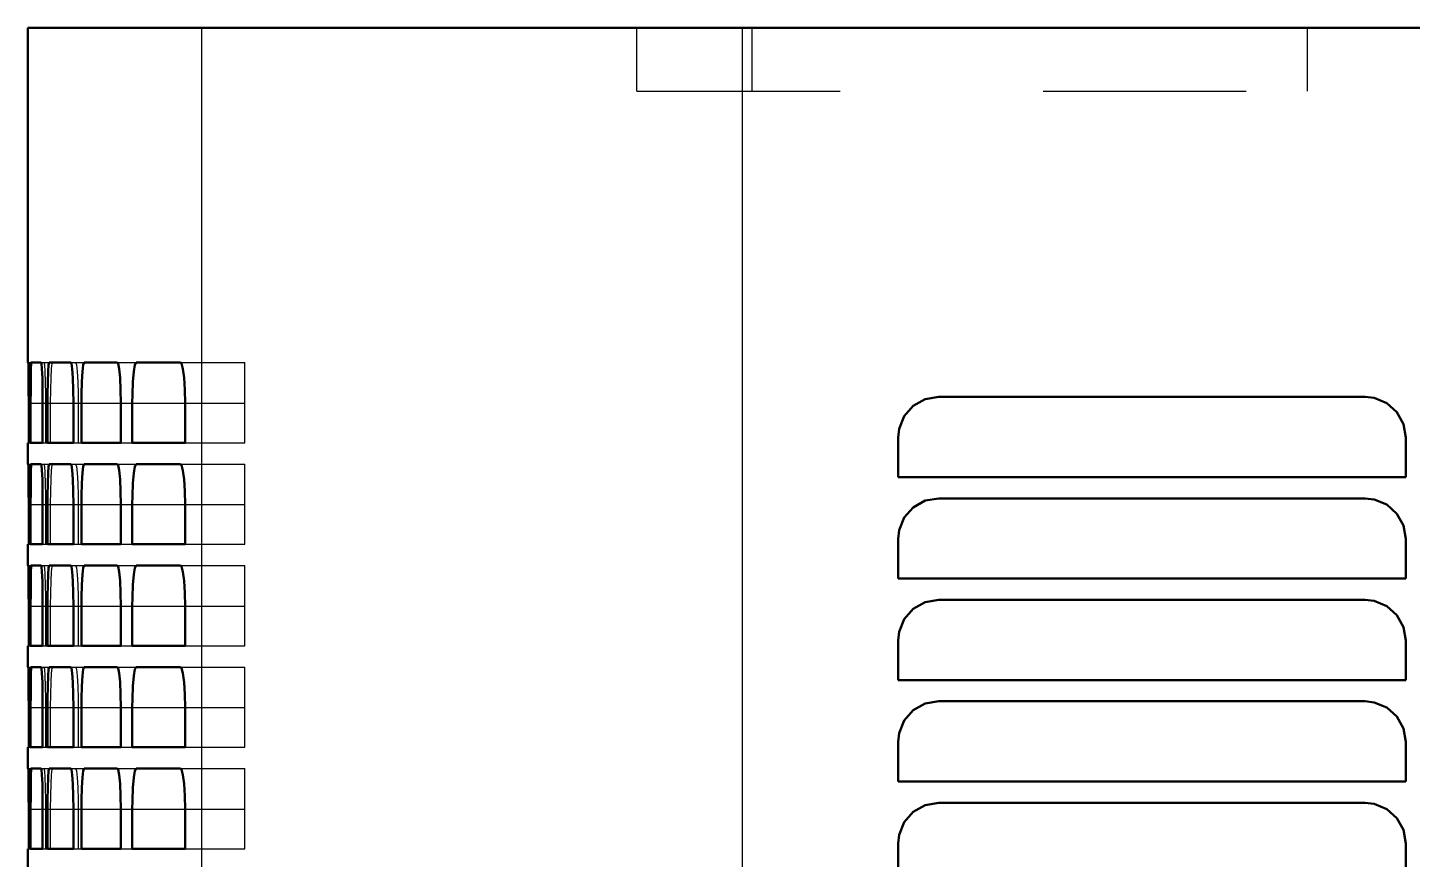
# Model space of a CAD drawing. Header units: inches. Extents: x -0.3 to 35.5, y 0 to 36.6.
# Drawn here: x -0.27 to 6.55, y 31.8 to 35.9 of the extents above; entities that cross this region are included whole.
import ezdxf

# ---------------------------------------------------------------- set-up
doc = ezdxf.new("R2010")
doc.units = ezdxf.units.IN
doc.header["$MEASUREMENT"] = 0
doc.linetypes.add('Dashed', pattern=[2, 1, -1])
for name, color, linetype, lineweight in [('AM_0', 7, 'Continuous', 50), ('AM_4', 3, 'Continuous', 25), ('AM_9', 6, 'Dashed', 25)]:
    doc.layers.add(name, color=color, linetype=linetype, lineweight=lineweight)

msp = doc.modelspace()

# ---------------------------------------------------------------- linework, layer by layer
at = {"layer": 'AM_0'}
for p, q in [((-0.27, 35.9), (35.27, 35.9)), ((-0.27, 35.9), (-0.27, 34.25)), ((-0.2669, 34.25), (-0.27, 34.25)), ((-0.2032, 34.25), (-0.255, 34.25)), ((-0.0573, 34.25), (-0.1644, 34.25)), ((0.171, 34.25), (0.0085, 34.25)), ((0.4823, 34.25), (0.2639, 34.25)), ((-0.2652, 33.855), (-0.2652, 34.05)), ((-0.258, 34.05), (-0.258, 33.855)), ((-0.1963, 33.855), (-0.1963, 34.05)), ((-0.1727, 34.05), (-0.1727, 33.855)), ((-0.0452, 33.855), (-0.0452, 34.05)), ((-0.0051, 34.05), (-0.0051, 33.855)), ((0.1884, 33.855), (0.1884, 34.05)), ((0.2451, 34.05), (0.2451, 33.855)), ((0.505, 33.855), (0.505, 34.05)), ((6.316, 34.081), (4.216, 34.081)), ((-0.27, 33.855), (-0.2652, 33.855)), ((-0.27, 33.855), (-0.27, 33.75)), ((-0.258, 33.855), (-0.1963, 33.855)), ((-0.1727, 33.855), (-0.0452, 33.855)), ((-0.0051, 33.855), (0.1884, 33.855)), ((0.2451, 33.855), (0.505, 33.855)), ((4.016, 33.881), (4.016, 33.686)), ((6.516, 33.686), (6.516, 33.881)), ((-0.2669, 33.75), (-0.27, 33.75)), ((-0.2032, 33.75), (-0.255, 33.75)), ((-0.0573, 33.75), (-0.1644, 33.75)), ((0.171, 33.75), (0.0085, 33.75)), ((0.4823, 33.75), (0.2639, 33.75)), ((4.016, 33.686), (6.516, 33.686)), ((-0.2652, 33.355), (-0.2652, 33.55)), ((-0.258, 33.55), (-0.258, 33.355)), ((-0.1963, 33.355), (-0.1963, 33.55)), ((-0.1727, 33.55), (-0.1727, 33.355)), ((-0.0452, 33.355), (-0.0452, 33.55)), ((-0.0051, 33.55), (-0.0051, 33.355)), ((0.1884, 33.355), (0.1884, 33.55)), ((0.2451, 33.55), (0.2451, 33.355)), ((0.505, 33.355), (0.505, 33.55)), ((6.316, 33.581), (4.216, 33.581)), ((-0.27, 33.355), (-0.2652, 33.355)), ((-0.27, 33.355), (-0.27, 33.25)), ((-0.258, 33.355), (-0.1963, 33.355)), ((-0.1727, 33.355), (-0.0452, 33.355)), ((-0.0051, 33.355), (0.1884, 33.355)), ((0.2451, 33.355), (0.505, 33.355)), ((4.016, 33.381), (4.016, 33.186)), ((6.516, 33.186), (6.516, 33.381)), ((-0.2669, 33.25), (-0.27, 33.25)), ((-0.2032, 33.25), (-0.255, 33.25)), ((-0.0573, 33.25), (-0.1644, 33.25)), ((0.171, 33.25), (0.0085, 33.25)), ((0.4823, 33.25), (0.2639, 33.25)), ((4.016, 33.186), (6.516, 33.186)), ((6.316, 33.081), (4.216, 33.081)), ((-0.2652, 32.855), (-0.2652, 33.05)), ((-0.258, 33.05), (-0.258, 32.855)), ((-0.1963, 32.855), (-0.1963, 33.05)), ((-0.1727, 33.05), (-0.1727, 32.855)), ((-0.0452, 32.855), (-0.0452, 33.05)), ((-0.0051, 33.05), (-0.0051, 32.855)), ((0.1884, 32.855), (0.1884, 33.05)), ((0.2451, 33.05), (0.2451, 32.855)), ((0.505, 32.855), (0.505, 33.05)), ((4.016, 32.881), (4.016, 32.686)), ((6.516, 32.686), (6.516, 32.881)), ((-0.27, 32.855), (-0.2652, 32.855)), ((-0.27, 32.855), (-0.27, 32.75)), ((-0.258, 32.855), (-0.1963, 32.855)), ((-0.1727, 32.855), (-0.0452, 32.855)), ((-0.0051, 32.855), (0.1884, 32.855)), ((0.2451, 32.855), (0.505, 32.855)), ((-0.2669, 32.75), (-0.27, 32.75)), ((-0.2032, 32.75), (-0.255, 32.75)), ((-0.0573, 32.75), (-0.1644, 32.75)), ((0.171, 32.75), (0.0085, 32.75)), ((0.4823, 32.75), (0.2639, 32.75)), ((4.016, 32.686), (6.516, 32.686)), ((-0.2652, 32.355), (-0.2652, 32.55)), ((-0.258, 32.55), (-0.258, 32.355)), ((-0.1963, 32.355), (-0.1963, 32.55)), ((-0.1727, 32.55), (-0.1727, 32.355)), ((-0.0452, 32.355), (-0.0452, 32.55)), ((-0.0051, 32.55), (-0.0051, 32.355)), ((0.1884, 32.355), (0.1884, 32.55)), ((0.2451, 32.55), (0.2451, 32.355)), ((0.505, 32.355), (0.505, 32.55)), ((6.316, 32.581), (4.216, 32.581)), ((-0.27, 32.355), (-0.2652, 32.355)), ((-0.27, 32.355), (-0.27, 32.25)), ((-0.258, 32.355), (-0.1963, 32.355)), ((-0.1727, 32.355), (-0.0452, 32.355)), ((-0.0051, 32.355), (0.1884, 32.355)), ((0.2451, 32.355), (0.505, 32.355)), ((4.016, 32.381), (4.016, 32.186)), ((6.516, 32.186), (6.516, 32.381)), ((-0.2669, 32.25), (-0.27, 32.25)), ((-0.2032, 32.25), (-0.255, 32.25)), ((-0.0573, 32.25), (-0.1644, 32.25)), ((0.171, 32.25), (0.0085, 32.25)), ((0.4823, 32.25), (0.2639, 32.25)), ((4.016, 32.186), (6.516, 32.186)), ((-0.2652, 31.855), (-0.2652, 32.05)), ((-0.258, 32.05), (-0.258, 31.855)), ((-0.1963, 31.855), (-0.1963, 32.05)), ((-0.1727, 32.05), (-0.1727, 31.855)), ((-0.0452, 31.855), (-0.0452, 32.05)), ((-0.0051, 32.05), (-0.0051, 31.855)), ((0.1884, 31.855), (0.1884, 32.05)), ((0.2451, 32.05), (0.2451, 31.855)), ((0.505, 31.855), (0.505, 32.05)), ((6.316, 32.081), (4.216, 32.081)), ((-0.27, 31.855), (-0.2652, 31.855)), ((-0.27, 31.855), (-0.27, 31.75)), ((-0.258, 31.855), (-0.1963, 31.855)), ((-0.1727, 31.855), (-0.0452, 31.855)), ((-0.0051, 31.855), (0.1884, 31.855)), ((0.2451, 31.855), (0.505, 31.855)), ((4.016, 31.881), (4.016, 31.686)), ((6.516, 31.686), (6.516, 31.881))]:
    msp.add_line(p, q, dxfattribs=at)
for points in [[(-0.2652, 34.05), (-0.2653, 34.1162), (-0.2656, 34.1749), (-0.266, 34.2196), (-0.2665, 34.2451), (-0.2669, 34.25)], [(-0.255, 34.25), (-0.256, 34.2387), (-0.2569, 34.2062), (-0.2576, 34.156), (-0.258, 34.0939), (-0.258, 34.05)], [(-0.1963, 34.05), (-0.1967, 34.1162), (-0.1978, 34.1749), (-0.1996, 34.2195), (-0.2017, 34.2451), (-0.2032, 34.25)], [(-0.1644, 34.25), (-0.1672, 34.2387), (-0.1696, 34.2061), (-0.1714, 34.1559), (-0.1725, 34.0937), (-0.1727, 34.05)], [(-0.0452, 34.05), (-0.0459, 34.1161), (-0.0479, 34.1748), (-0.0509, 34.2194), (-0.0547, 34.245), (-0.0573, 34.25)], [(0.0085, 34.25), (0.0039, 34.2387), (0, 34.206), (-0.003, 34.1557), (-0.0047, 34.0935), (-0.0051, 34.05)], [(0.1884, 34.05), (0.1875, 34.116), (0.1846, 34.1746), (0.1803, 34.2192), (0.1749, 34.245), (0.171, 34.25)], [(0.2639, 34.25), (0.2576, 34.2386), (0.2521, 34.2058), (0.2479, 34.1553), (0.2455, 34.0931), (0.2451, 34.05)], [(0.505, 34.05), (0.5038, 34.1159), (0.5001, 34.1743), (0.4944, 34.219), (0.4874, 34.2448), (0.4823, 34.25)], [(4.216, 34.081), (4.1495, 34.0696), (4.0905, 34.0367), (4.0458, 33.986), (4.0206, 33.9237), (4.016, 33.881)], [(6.516, 33.881), (6.5048, 33.947), (6.4725, 34.0055), (6.4227, 34.0502), (6.3607, 34.0759), (6.316, 34.081)], [(-0.2652, 33.55), (-0.2653, 33.6162), (-0.2656, 33.6749), (-0.266, 33.7196), (-0.2665, 33.7451), (-0.2669, 33.75)], [(-0.255, 33.75), (-0.256, 33.7387), (-0.2569, 33.7062), (-0.2576, 33.656), (-0.258, 33.5939), (-0.258, 33.55)], [(-0.1963, 33.55), (-0.1967, 33.6162), (-0.1978, 33.6749), (-0.1996, 33.7195), (-0.2017, 33.7451), (-0.2032, 33.75)], [(-0.1644, 33.75), (-0.1672, 33.7387), (-0.1696, 33.7061), (-0.1714, 33.6559), (-0.1725, 33.5937), (-0.1727, 33.55)], [(-0.0452, 33.55), (-0.0459, 33.6161), (-0.0479, 33.6748), (-0.0509, 33.7194), (-0.0547, 33.745), (-0.0573, 33.75)], [(0.0085, 33.75), (0.0039, 33.7387), (0, 33.706), (-0.003, 33.6557), (-0.0047, 33.5935), (-0.0051, 33.55)], [(0.1884, 33.55), (0.1875, 33.616), (0.1846, 33.6746), (0.1803, 33.7192), (0.1749, 33.745), (0.171, 33.75)], [(0.2639, 33.75), (0.2576, 33.7386), (0.2521, 33.7058), (0.2479, 33.6553), (0.2455, 33.5931), (0.2451, 33.55)], [(0.505, 33.55), (0.5038, 33.6159), (0.5001, 33.6743), (0.4944, 33.719), (0.4874, 33.7448), (0.4823, 33.75)], [(4.216, 33.581), (4.1495, 33.5696), (4.0905, 33.5367), (4.0458, 33.486), (4.0206, 33.4237), (4.016, 33.381)], [(6.516, 33.381), (6.5048, 33.447), (6.4725, 33.5055), (6.4227, 33.5502), (6.3607, 33.5759), (6.316, 33.581)], [(-0.2652, 33.05), (-0.2653, 33.1162), (-0.2656, 33.1749), (-0.266, 33.2196), (-0.2665, 33.2451), (-0.2669, 33.25)], [(-0.255, 33.25), (-0.256, 33.2387), (-0.2569, 33.2062), (-0.2576, 33.156), (-0.258, 33.0939), (-0.258, 33.05)], [(-0.1963, 33.05), (-0.1967, 33.1162), (-0.1978, 33.1749), (-0.1996, 33.2195), (-0.2017, 33.2451), (-0.2032, 33.25)], [(-0.1644, 33.25), (-0.1672, 33.2387), (-0.1696, 33.2061), (-0.1714, 33.1559), (-0.1725, 33.0937), (-0.1727, 33.05)], [(-0.0452, 33.05), (-0.0459, 33.1161), (-0.0479, 33.1748), (-0.0509, 33.2194), (-0.0547, 33.245), (-0.0573, 33.25)], [(0.0085, 33.25), (0.0039, 33.2387), (0, 33.206), (-0.003, 33.1557), (-0.0047, 33.0935), (-0.0051, 33.05)], [(0.1884, 33.05), (0.1875, 33.116), (0.1846, 33.1746), (0.1803, 33.2192), (0.1749, 33.245), (0.171, 33.25)], [(0.2639, 33.25), (0.2576, 33.2386), (0.2521, 33.2058), (0.2479, 33.1553), (0.2455, 33.0931), (0.2451, 33.05)], [(0.505, 33.05), (0.5038, 33.1159), (0.5001, 33.1743), (0.4944, 33.219), (0.4874, 33.2448), (0.4823, 33.25)], [(4.216, 33.081), (4.1495, 33.0696), (4.0905, 33.0367), (4.0458, 32.986), (4.0206, 32.9237), (4.016, 32.881)], [(6.516, 32.881), (6.5048, 32.947), (6.4725, 33.0055), (6.4227, 33.0502), (6.3607, 33.0759), (6.316, 33.081)], [(-0.2652, 32.55), (-0.2653, 32.6162), (-0.2656, 32.6749), (-0.266, 32.7196), (-0.2665, 32.7451), (-0.2669, 32.75)], [(-0.255, 32.75), (-0.256, 32.7387), (-0.2569, 32.7062), (-0.2576, 32.656), (-0.258, 32.5939), (-0.258, 32.55)], [(-0.1963, 32.55), (-0.1967, 32.6162), (-0.1978, 32.6749), (-0.1996, 32.7195), (-0.2017, 32.7451), (-0.2032, 32.75)], [(-0.1644, 32.75), (-0.1672, 32.7387), (-0.1696, 32.7061), (-0.1714, 32.6559), (-0.1725, 32.5937), (-0.1727, 32.55)], [(-0.0452, 32.55), (-0.0459, 32.6161), (-0.0479, 32.6748), (-0.0509, 32.7194), (-0.0547, 32.745), (-0.0573, 32.75)], [(0.0085, 32.75), (0.0039, 32.7387), (0, 32.706), (-0.003, 32.6557), (-0.0047, 32.5935), (-0.0051, 32.55)], [(0.1884, 32.55), (0.1875, 32.616), (0.1846, 32.6746), (0.1803, 32.7192), (0.1749, 32.745), (0.171, 32.75)], [(0.2639, 32.75), (0.2576, 32.7386), (0.2521, 32.7058), (0.2479, 32.6553), (0.2455, 32.5931), (0.2451, 32.55)], [(0.505, 32.55), (0.5038, 32.6159), (0.5001, 32.6743), (0.4944, 32.719), (0.4874, 32.7448), (0.4823, 32.75)], [(4.216, 32.581), (4.1495, 32.5696), (4.0905, 32.5367), (4.0458, 32.486), (4.0206, 32.4237), (4.016, 32.381)], [(6.516, 32.381), (6.5048, 32.447), (6.4725, 32.5055), (6.4227, 32.5502), (6.3607, 32.5759), (6.316, 32.581)], [(-0.2652, 32.05), (-0.2653, 32.1162), (-0.2656, 32.1749), (-0.266, 32.2196), (-0.2665, 32.2451), (-0.2669, 32.25)], [(-0.255, 32.25), (-0.256, 32.2387), (-0.2569, 32.2062), (-0.2576, 32.156), (-0.258, 32.0939), (-0.258, 32.05)], [(-0.1963, 32.05), (-0.1967, 32.1162), (-0.1978, 32.1749), (-0.1996, 32.2195), (-0.2017, 32.2451), (-0.2032, 32.25)], [(-0.1644, 32.25), (-0.1672, 32.2387), (-0.1696, 32.2061), (-0.1714, 32.1559), (-0.1725, 32.0937), (-0.1727, 32.05)], [(-0.0452, 32.05), (-0.0459, 32.1161), (-0.0479, 32.1748), (-0.0509, 32.2194), (-0.0547, 32.245), (-0.0573, 32.25)], [(0.0085, 32.25), (0.0039, 32.2387), (0, 32.206), (-0.003, 32.1557), (-0.0047, 32.0935), (-0.0051, 32.05)], [(0.1884, 32.05), (0.1875, 32.116), (0.1846, 32.1746), (0.1803, 32.2192), (0.1749, 32.245), (0.171, 32.25)], [(0.2639, 32.25), (0.2576, 32.2386), (0.2521, 32.2058), (0.2479, 32.1553), (0.2455, 32.0931), (0.2451, 32.05)], [(0.505, 32.05), (0.5038, 32.1159), (0.5001, 32.1743), (0.4944, 32.219), (0.4874, 32.2448), (0.4823, 32.25)], [(4.216, 32.081), (4.1495, 32.0696), (4.0905, 32.0367), (4.0458, 31.986), (4.0206, 31.9237), (4.016, 31.881)], [(6.516, 31.881), (6.5048, 31.947), (6.4725, 32.0055), (6.4227, 32.0502), (6.3607, 32.0759), (6.316, 32.081)]]:
    msp.add_lwpolyline(points, dxfattribs=at)
at = {"layer": 'AM_4'}
for p, q in [((0.5858, 35.9), (0.5858, 1.625)), ((3.2489, 35.9), (3.2489, 1.625)), ((-0.258, 34.05), (-0.1963, 34.05)), ((-0.1727, 34.05), (-0.0452, 34.05)), ((-0.0051, 34.05), (0.1884, 34.05)), ((0.2451, 34.05), (0.505, 34.05)), ((-0.258, 33.55), (-0.1963, 33.55)), ((-0.1727, 33.55), (-0.0452, 33.55)), ((-0.0051, 33.55), (0.1884, 33.55)), ((0.2451, 33.55), (0.505, 33.55)), ((-0.258, 33.05), (-0.1963, 33.05)), ((-0.1727, 33.05), (-0.0452, 33.05)), ((-0.0051, 33.05), (0.1884, 33.05)), ((0.2451, 33.05), (0.505, 33.05)), ((-0.258, 32.55), (-0.1963, 32.55)), ((-0.1727, 32.55), (-0.0452, 32.55)), ((-0.0051, 32.55), (0.1884, 32.55)), ((0.2451, 32.55), (0.505, 32.55)), ((-0.258, 32.05), (-0.1963, 32.05)), ((-0.1727, 32.05), (-0.0452, 32.05)), ((-0.0051, 32.05), (0.1884, 32.05)), ((0.2451, 32.05), (0.505, 32.05))]:
    msp.add_line(p, q, dxfattribs=at)
at = {"layer": 'AM_9'}
for p, q in [((2.73, 35.588), (2.73, 35.9)), ((3.2489, 35.9), (3.2489, 14.625)), ((3.2979, 35.588), (3.2979, 35.9)), ((6.0317, 35.588), (6.0317, 35.9)), ((2.73, 35.588), (32.27, 35.588)), ((-0.2669, 34.25), (-0.255, 34.25)), ((-0.2032, 34.25), (-0.1644, 34.25)), ((-0.0573, 34.25), (0.0085, 34.25)), ((0.171, 34.25), (0.2639, 34.25)), ((0.4823, 34.25), (0.8, 34.25)), ((0.8, 33.855), (0.8, 34.25)), ((-0.2652, 34.05), (-0.258, 34.05)), ((-0.2613, 34.05), (-0.2613, 33.855)), ((-0.2522, 33.855), (-0.2522, 34.05)), ((-0.1963, 34.05), (-0.1727, 34.05)), ((-0.1826, 34.05), (-0.1826, 33.855)), ((-0.157, 33.855), (-0.157, 34.05)), ((-0.0452, 34.05), (-0.0051, 34.05)), ((-0.0217, 34.05), (-0.0217, 33.855)), ((0.1884, 34.05), (0.2451, 34.05)), ((0.505, 34.05), (0.8, 34.05)), ((-0.2652, 33.855), (-0.258, 33.855)), ((-0.1963, 33.855), (-0.1727, 33.855)), ((-0.0452, 33.855), (-0.0051, 33.855)), ((0.1884, 33.855), (0.2451, 33.855)), ((0.505, 33.855), (0.8, 33.855)), ((-0.2669, 33.75), (-0.255, 33.75)), ((-0.2032, 33.75), (-0.1644, 33.75)), ((-0.0573, 33.75), (0.0085, 33.75)), ((0.171, 33.75), (0.2639, 33.75)), ((0.4823, 33.75), (0.8, 33.75)), ((0.8, 33.355), (0.8, 33.75)), ((-0.2652, 33.55), (-0.258, 33.55)), ((-0.2613, 33.55), (-0.2613, 33.355)), ((-0.2522, 33.355), (-0.2522, 33.55)), ((-0.1963, 33.55), (-0.1727, 33.55)), ((-0.1826, 33.55), (-0.1826, 33.355)), ((-0.157, 33.355), (-0.157, 33.55)), ((-0.0452, 33.55), (-0.0051, 33.55)), ((-0.0217, 33.55), (-0.0217, 33.355)), ((0.1884, 33.55), (0.2451, 33.55)), ((0.505, 33.55), (0.8, 33.55)), ((-0.2652, 33.355), (-0.258, 33.355)), ((-0.1963, 33.355), (-0.1727, 33.355)), ((-0.0452, 33.355), (-0.0051, 33.355)), ((0.1884, 33.355), (0.2451, 33.355)), ((0.505, 33.355), (0.8, 33.355)), ((-0.2669, 33.25), (-0.255, 33.25)), ((-0.2032, 33.25), (-0.1644, 33.25)), ((-0.0573, 33.25), (0.0085, 33.25)), ((0.171, 33.25), (0.2639, 33.25)), ((0.4823, 33.25), (0.8, 33.25)), ((0.8, 32.855), (0.8, 33.25)), ((-0.2652, 33.05), (-0.258, 33.05)), ((-0.2613, 33.05), (-0.2613, 32.855)), ((-0.2522, 32.855), (-0.2522, 33.05)), ((-0.1963, 33.05), (-0.1727, 33.05)), ((-0.1826, 33.05), (-0.1826, 32.855)), ((-0.157, 32.855), (-0.157, 33.05)), ((-0.0452, 33.05), (-0.0051, 33.05)), ((-0.0217, 33.05), (-0.0217, 32.855)), ((0.1884, 33.05), (0.2451, 33.05)), ((0.505, 33.05), (0.8, 33.05)), ((-0.2652, 32.855), (-0.258, 32.855)), ((-0.1963, 32.855), (-0.1727, 32.855)), ((-0.0452, 32.855), (-0.0051, 32.855)), ((0.1884, 32.855), (0.2451, 32.855)), ((0.505, 32.855), (0.8, 32.855)), ((-0.2669, 32.75), (-0.255, 32.75)), ((-0.2032, 32.75), (-0.1644, 32.75)), ((-0.0573, 32.75), (0.0085, 32.75)), ((0.171, 32.75), (0.2639, 32.75)), ((0.4823, 32.75), (0.8, 32.75)), ((0.8, 32.355), (0.8, 32.75)), ((-0.2652, 32.55), (-0.258, 32.55)), ((-0.2613, 32.55), (-0.2613, 32.355)), ((-0.2522, 32.355), (-0.2522, 32.55)), ((-0.1963, 32.55), (-0.1727, 32.55)), ((-0.1826, 32.55), (-0.1826, 32.355)), ((-0.157, 32.355), (-0.157, 32.55)), ((-0.0452, 32.55), (-0.0051, 32.55)), ((-0.0217, 32.55), (-0.0217, 32.355)), ((0.1884, 32.55), (0.2451, 32.55)), ((0.505, 32.55), (0.8, 32.55)), ((-0.2652, 32.355), (-0.258, 32.355)), ((-0.1963, 32.355), (-0.1727, 32.355)), ((-0.0452, 32.355), (-0.0051, 32.355)), ((0.1884, 32.355), (0.2451, 32.355)), ((0.505, 32.355), (0.8, 32.355)), ((-0.2669, 32.25), (-0.255, 32.25)), ((-0.2032, 32.25), (-0.1644, 32.25)), ((-0.0573, 32.25), (0.0085, 32.25)), ((0.171, 32.25), (0.2639, 32.25)), ((0.4823, 32.25), (0.8, 32.25)), ((0.8, 31.855), (0.8, 32.25)), ((-0.2652, 32.05), (-0.258, 32.05)), ((-0.2613, 32.05), (-0.2613, 31.855)), ((-0.2522, 31.855), (-0.2522, 32.05)), ((-0.1963, 32.05), (-0.1727, 32.05)), ((-0.1826, 32.05), (-0.1826, 31.855)), ((-0.157, 31.855), (-0.157, 32.05)), ((-0.0452, 32.05), (-0.0051, 32.05)), ((-0.0217, 32.05), (-0.0217, 31.855)), ((0.1884, 32.05), (0.2451, 32.05)), ((0.505, 32.05), (0.8, 32.05)), ((-0.2652, 31.855), (-0.258, 31.855)), ((-0.1963, 31.855), (-0.1727, 31.855)), ((-0.0452, 31.855), (-0.0051, 31.855)), ((0.1884, 31.855), (0.2451, 31.855)), ((0.505, 31.855), (0.8, 31.855))]:
    msp.add_line(p, q, dxfattribs=at)
for points in [[(-0.2636, 34.25), (-0.2629, 34.2387), (-0.2622, 34.2062), (-0.2617, 34.156), (-0.2614, 34.0939), (-0.2613, 34.05)], [(-0.2522, 34.05), (-0.252, 34.1162), (-0.2514, 34.1749), (-0.2505, 34.2196), (-0.2494, 34.2451), (-0.2485, 34.25)], [(-0.1901, 34.25), (-0.1877, 34.2387), (-0.1855, 34.2061), (-0.1838, 34.1559), (-0.1828, 34.0938), (-0.1826, 34.05)], [(-0.157, 34.05), (-0.1565, 34.1162), (-0.1551, 34.1748), (-0.1529, 34.2195), (-0.1501, 34.2451), (-0.1481, 34.25)], [(-0.0345, 34.25), (-0.0303, 34.2387), (-0.0265, 34.206), (-0.0236, 34.1557), (-0.022, 34.0935), (-0.0217, 34.05)], [(-0.2636, 33.75), (-0.2629, 33.7387), (-0.2622, 33.7062), (-0.2617, 33.656), (-0.2614, 33.5939), (-0.2613, 33.55)], [(-0.2522, 33.55), (-0.252, 33.6162), (-0.2514, 33.6749), (-0.2505, 33.7196), (-0.2494, 33.7451), (-0.2485, 33.75)], [(-0.1901, 33.75), (-0.1877, 33.7387), (-0.1855, 33.7061), (-0.1838, 33.6559), (-0.1828, 33.5938), (-0.1826, 33.55)], [(-0.157, 33.55), (-0.1565, 33.6162), (-0.1551, 33.6748), (-0.1529, 33.7195), (-0.1501, 33.7451), (-0.1481, 33.75)], [(-0.0345, 33.75), (-0.0303, 33.7387), (-0.0265, 33.706), (-0.0236, 33.6557), (-0.022, 33.5935), (-0.0217, 33.55)], [(-0.2636, 33.25), (-0.2629, 33.2387), (-0.2622, 33.2062), (-0.2617, 33.156), (-0.2614, 33.0939), (-0.2613, 33.05)], [(-0.2522, 33.05), (-0.252, 33.1162), (-0.2514, 33.1749), (-0.2505, 33.2196), (-0.2494, 33.2451), (-0.2485, 33.25)], [(-0.1901, 33.25), (-0.1877, 33.2387), (-0.1855, 33.2061), (-0.1838, 33.1559), (-0.1828, 33.0938), (-0.1826, 33.05)], [(-0.157, 33.05), (-0.1565, 33.1162), (-0.1551, 33.1748), (-0.1529, 33.2195), (-0.1501, 33.2451), (-0.1481, 33.25)], [(-0.0345, 33.25), (-0.0303, 33.2387), (-0.0265, 33.206), (-0.0236, 33.1557), (-0.022, 33.0935), (-0.0217, 33.05)], [(-0.2636, 32.75), (-0.2629, 32.7387), (-0.2622, 32.7062), (-0.2617, 32.656), (-0.2614, 32.5939), (-0.2613, 32.55)], [(-0.2522, 32.55), (-0.252, 32.6162), (-0.2514, 32.6749), (-0.2505, 32.7196), (-0.2494, 32.7451), (-0.2485, 32.75)], [(-0.1901, 32.75), (-0.1877, 32.7387), (-0.1855, 32.7061), (-0.1838, 32.6559), (-0.1828, 32.5938), (-0.1826, 32.55)], [(-0.157, 32.55), (-0.1565, 32.6162), (-0.1551, 32.6748), (-0.1529, 32.7195), (-0.1501, 32.7451), (-0.1481, 32.75)], [(-0.0345, 32.75), (-0.0303, 32.7387), (-0.0265, 32.706), (-0.0236, 32.6557), (-0.022, 32.5935), (-0.0217, 32.55)], [(-0.2636, 32.25), (-0.2629, 32.2387), (-0.2622, 32.2062), (-0.2617, 32.156), (-0.2614, 32.0939), (-0.2613, 32.05)], [(-0.2522, 32.05), (-0.252, 32.1162), (-0.2514, 32.1749), (-0.2505, 32.2196), (-0.2494, 32.2451), (-0.2485, 32.25)], [(-0.1901, 32.25), (-0.1877, 32.2387), (-0.1855, 32.2061), (-0.1838, 32.1559), (-0.1828, 32.0938), (-0.1826, 32.05)], [(-0.157, 32.05), (-0.1565, 32.1162), (-0.1551, 32.1748), (-0.1529, 32.2195), (-0.1501, 32.2451), (-0.1481, 32.25)], [(-0.0345, 32.25), (-0.0303, 32.2387), (-0.0265, 32.206), (-0.0236, 32.1557), (-0.022, 32.0935), (-0.0217, 32.05)]]:
    msp.add_lwpolyline(points, dxfattribs=at)

doc.saveas('drawing.dxf')
